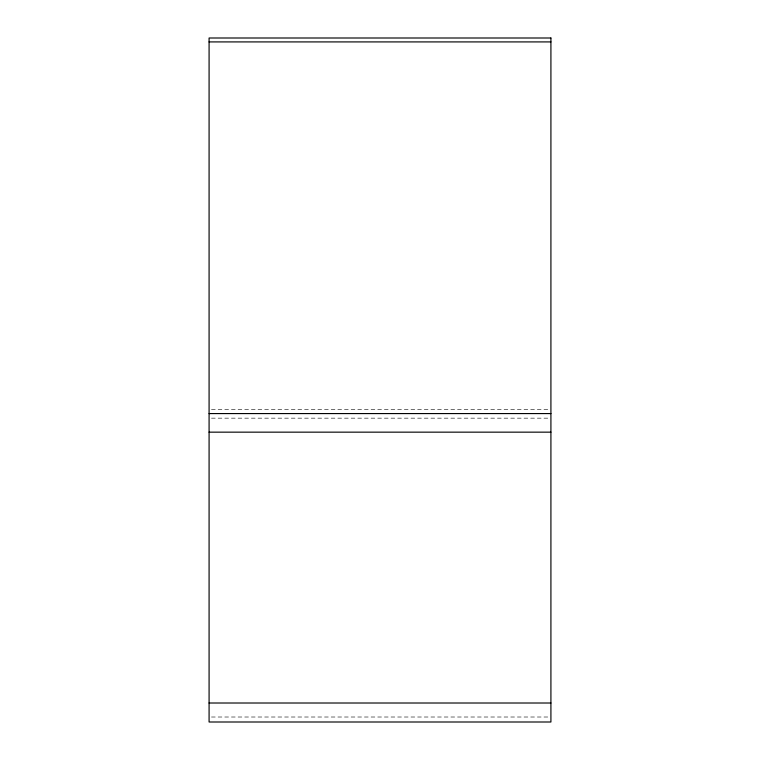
<?xml version="1.0" encoding="UTF-8"?>
<svg xmlns="http://www.w3.org/2000/svg" width="760" height="760" viewBox="0 0 760 760"><rect width="100%" height="100%" fill="white"/><g stroke="black" fill="none" stroke-linecap="round" stroke-linejoin="round"><path stroke-width="0.57" stroke-dasharray="3.8 2.85" d="M211.46 409.649L548.539 409.649M211.46 418.152L548.539 418.152M211.46 717.012L548.539 717.012"/><path stroke-width="1.14" d="M209.085 41.914L550.914 41.914M209.085 413.573L550.914 413.573M209.085 432.155L550.914 432.155M209.085 703.01L550.914 703.01M550.914 38L209.085 38L209.085 722L550.914 722L550.914 38"/></g></svg>
